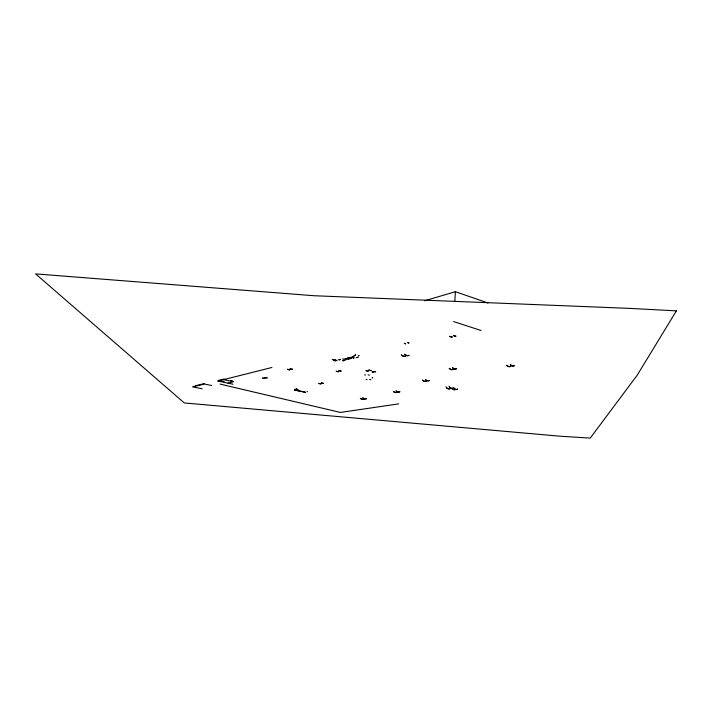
<?xml version="1.0" encoding="UTF-8"?>
<svg xmlns="http://www.w3.org/2000/svg" width="712" height="712" viewBox="0 0 712 712"><rect width="100%" height="100%" fill="white"/><g stroke="black" fill="none" stroke-linecap="round" stroke-linejoin="round"><path stroke-width="1.07" d="M454.79 301.674L455.395 291.715L487.934 302.956M297.153 389.161L295.311 389.553L295.266 390.105L297.1 389.722L296.673 389.063L294.528 389.517L294.483 390.069L305.421 392.339M294.483 390.069L296.619 389.624L296.673 389.063M233.002 384.213L218.014 381.053L218.077 380.502L223.052 379.265M364.606 374.957L365.567 374.957M369.386 375.171L368.122 374.85M367.098 379.505L366.155 379.532M424.53 300.784L455.395 291.715M271.922 367.472L218.014 381.053M195.124 385.833L204.21 383.572M193.344 386.491L193.112 386.331M221.192 380.635L219.634 380.564M228.045 383.092L233.625 381.748L223.55 379.692L223.613 379.122L225.624 379.541M306.872 391.751L307.486 391.627M370.845 379.719L369.635 379.407M372.536 377.787L372.091 377.769M398.729 403.873L340.416 412.444L220.053 384.079M372.732 377.752L372.51 377.769M202.163 388.77L192.792 386.936L204.415 384.053L211.784 385.521M219.082 380.706L224.093 381.721M230.661 380.564L232.682 380.982M296.619 389.624L297.954 389.642L297.1 389.722M296.317 389.758L298.31 390.167M295.266 390.105L305.252 392.178M453.589 321.575L481.072 330.493M366.618 398.622A4.521 3.622 79.6 0 1 362.969 397.857M363.957 399.103A4.512 3.613 79.6 0 1 360.317 398.337M366.449 398.658A4.521 3.622 79.6 0 1 362.808 397.883M364.126 399.067A4.512 3.622 79.6 0 1 360.486 398.302M323.355 383.305A4.744 3.898 77.8 0 1 321.326 382.869M320.881 383.821A4.726 3.898 77.8 0 1 318.851 383.394M321.05 383.795A4.726 3.898 77.8 0 1 319.02 383.359M323.524 383.27A4.744 3.898 77.8 0 1 321.486 382.833M264.9 378.375A4.717 4.032 76.1 0 1 262.799 377.93M264.739 378.41A4.717 4.032 76.1 0 1 262.648 377.965M267.178 377.832A4.735 4.032 76.1 0 1 265.078 377.396M267.027 377.867A4.735 4.032 76.1 0 1 264.926 377.431M292.392 369.163A4.966 4.156 76 0 1 290.22 368.691M292.223 369.208A4.966 4.156 76 0 1 290.06 368.727M289.748 369.795A4.948 4.147 76 0 1 287.577 369.323M289.909 369.759A4.948 4.147 76 0 1 287.746 369.288M341.173 371.05A5.029 4.076 77.2 0 1 339.037 370.569M340.995 371.094A5.029 4.076 77.2 0 1 338.859 370.614M338.307 371.682A5.011 4.076 77.2 0 1 336.18 371.201M338.485 371.646A5.011 4.076 77.2 0 1 336.358 371.166M399.93 391.76A4.735 3.702 79.4 0 1 396.21 390.941M399.752 391.796A4.735 3.702 79.4 0 1 396.023 390.977M397.038 392.285A4.717 3.694 79.4 0 1 393.318 391.467M397.216 392.25A4.717 3.694 79.4 0 1 393.496 391.431M429.55 380.502A5.029 3.845 78.9 0 1 425.669 379.603M429.354 380.546A5.029 3.845 78.9 0 1 425.465 379.638M426.363 381.098A5.011 3.836 78.9 0 1 422.483 380.208M426.568 381.062A5.011 3.836 78.9 0 1 422.688 380.163M456.481 368.763A5.322 3.987 78.5 0 1 452.44 367.766M456.695 368.718A5.331 3.987 78.5 0 1 452.663 367.73M453.215 369.394A5.304 3.978 78.5 0 1 449.183 368.407M453.437 369.35A5.304 3.978 78.5 0 1 449.406 368.371M514.5 365.665A5.509 3.943 78.8 0 1 510.495 364.633M514.26 365.71A5.509 3.943 78.8 0 1 510.255 364.678M510.673 366.377A5.482 3.934 78.8 0 1 506.668 365.354M510.913 366.333A5.482 3.934 78.8 0 1 506.908 365.309M409.08 355.332A5.491 4.245 77.2 0 1 404.772 354.273M405.68 356.089A5.465 4.236 77.2 0 1 401.39 355.03M405.893 356.036A5.474 4.236 77.2 0 1 401.595 354.985M408.866 355.377A5.491 4.245 77.2 0 1 404.558 354.318M409 342.988A5.74 4.414 76.4 0 1 407.851 342.508M405.448 343.834A5.714 4.414 76.4 0 1 404.3 343.353M405.671 343.78A5.714 4.414 76.4 0 1 404.523 343.3M408.777 343.042A5.74 4.414 76.4 0 1 407.629 342.561M456 336.117A5.981 4.45 76.7 0 1 453.651 335.486M455.751 336.171A5.981 4.45 76.7 0 1 453.402 335.539M452.093 337.016A5.954 4.441 76.7 0 1 449.744 336.393M452.334 336.963A5.954 4.441 76.7 0 1 449.993 336.34M371.157 370.462A5.1 4.058 77.6 0 1 369.038 369.973M368.14 371.112A5.082 4.05 77.6 0 1 366.021 370.623M368.327 371.068A5.082 4.05 77.6 0 1 366.208 370.587M373.577 372.189A3.551 2.821 77.9 0 1 372.109 371.851M373.711 372.162A3.551 2.821 77.9 0 1 372.234 371.824M375.696 371.744A3.56 2.821 77.9 0 1 374.218 371.406M375.562 371.771A3.56 2.821 77.9 0 1 374.085 371.433M370.97 370.507A5.1 4.058 77.6 0 1 368.852 370.017M455.529 389.295A3.435 2.572 79.7 0 1 451.844 388.44M453.402 388.067A4.931 3.711 79.5 0 1 448.925 386.251M453.206 388.102A4.931 3.711 79.5 0 1 449.459 387.23M450.198 388.618A4.913 3.702 79.6 0 1 446.451 387.755M450.393 388.583A4.913 3.702 79.6 0 1 445.926 386.776M457.211 389.313A3.444 2.581 79.7 0 1 454.096 388.049M457.638 388.93A3.444 2.581 79.7 0 1 453.953 388.076M340.541 359.409A5.251 2.848 -76.7 0 1 338.992 359.774M344.305 360.281A5.242 2.857 -76.7 0 1 342.748 360.646M340.274 359.346A5.251 2.848 -76.7 0 1 338.725 359.711M344.572 360.343A5.242 2.857 -76.7 0 1 343.015 360.708M358.074 357.193A5.331 2.964 -76.5 0 1 356.463 357.566M357.807 357.121A5.331 2.964 -76.5 0 1 356.196 357.504M354.015 356.231A5.349 2.955 -76.5 0 1 352.404 356.605M354.532 355.466A5.349 2.955 -76.5 0 1 352.137 356.543M344.51 358.768A2.634 1.442 -76.8 0 1 342.721 358.795M346.148 359.587A2.634 1.442 -76.8 0 1 345.365 359.774M346.005 359.551A2.634 1.442 -76.8 0 1 345.222 359.738M347.287 358.234A2.643 1.451 -76.7 0 1 345.765 358.59M349.049 359.079A2.643 1.451 -76.7 0 1 347.919 359.097M349.307 358.706A2.643 1.451 -76.7 0 1 347.785 359.062M347.42 358.269A2.643 1.451 -76.7 0 1 345.899 358.625M351.203 358.394A2.652 1.46 -76.7 0 1 350.411 358.581M349.574 357.575A2.652 1.46 -76.7 0 1 348.043 357.931M351.069 358.358A2.652 1.46 -76.7 0 1 350.277 358.545M349.441 357.54A2.652 1.46 -76.7 0 1 347.91 357.905M354.06 357.887A2.661 1.468 -76.7 0 1 353.268 358.074M352.04 357.415A2.661 1.468 -76.7 0 1 350.891 357.433M353.926 357.86A2.661 1.468 -76.7 0 1 353.134 358.047M352.298 357.032A2.661 1.468 -76.7 0 1 350.758 357.397M335.637 359.391A3.667 3.284 -58.2 0 1 332.246 359.427M333.652 360.281A3.658 3.275 -58.2 0 0 337.025 360.245A3.658 3.275 -58.2 0 1 333.563 360.228M355.484 354.398A3.765 0.632 -83.1 0 1 354.905 355.35M355.715 354.425A3.765 0.632 -83.1 0 1 355.137 355.377M358.973 355.395A3.765 0.641 -83.1 0 1 358.59 355.795M358.741 355.359A3.765 0.641 -83.1 0 1 358.358 355.76M676.4 310.85L637.284 375.082L590.23 438.103L560.219 436.216L184.301 402.947L35.6 273.897L314.188 295.738L628.304 308.323L676.4 310.85"/></g></svg>
